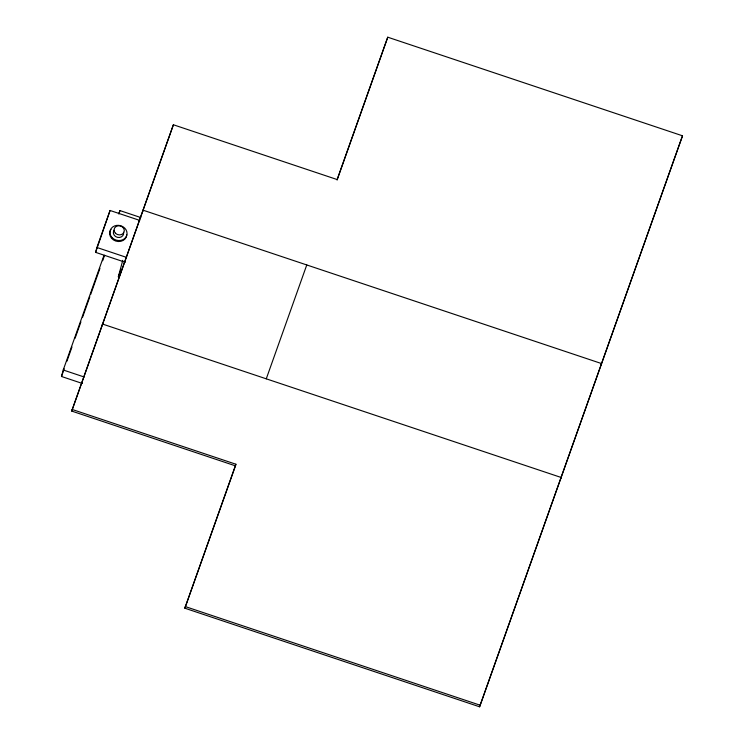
<?xml version="1.0" encoding="UTF-8"?>
<svg xmlns="http://www.w3.org/2000/svg" width="744" height="744" viewBox="0 0 744 744"><rect width="100%" height="100%" fill="white"/><g stroke="black" fill="none" stroke-linecap="round" stroke-linejoin="round"><path stroke-width="1.12" d="M82.389 383.476L61.492 376.483L63.231 369.991L104.002 255.341M125.299 262.288L95.604 252.356L96.906 247.482L110.066 210.478L139.76 220.41M110.066 210.478L95.604 252.356M119.059 213.816L119.923 210.571L140.821 217.555M184.847 608.201L235.467 465.856L71.712 411.079L173.389 124.769L337.134 179.546L387.754 37.2L682.508 135.799L479.601 706.8L184.847 608.201L235.904 464.228L72.149 409.451M102.086 325.667L102.523 324.049L561.023 477.425L560.585 479.052M122.76 260.326L118.315 276.926L120.928 269.588M142.578 211.798L143.015 210.171L601.515 363.556L601.087 365.174M173.389 124.769L71.712 411.079M235.467 465.856L235.904 464.228M387.754 37.2L337.088 180.076M479.601 706.8L682.508 135.799M118.761 213.844L119.923 210.571M61.492 376.483L64.207 368.838M66.932 361.203L71.973 347.002M75.079 338.269L80.91 321.892M82.463 317.521L89.838 296.772M90.619 294.587L99.938 268.379M102.653 260.735L104.597 255.276M266.268 378.826L306.77 264.948M96.906 247.482L126.601 257.415M63.231 369.991L84.128 376.985M185.284 606.574L480.038 705.173M126.787 234.713A8.64 7.552 15 0 1 115.692 241.028A8.64 7.552 15 0 1 110.968 229.422M123.504 232.221A5.18 4.529 15 0 1 117.617 237.383A5.18 4.529 15 0 1 114.13 230.24M112.205 237.727A8.64 7.552 15 0 0 126.675 235.671A8.64 7.552 15 0 0 116.585 225.404A8.64 7.552 15 0 0 112.205 237.727M115.413 233.216A5.18 4.529 15 0 0 124.09 231.979A5.18 4.529 15 0 0 118.045 225.823A5.18 4.529 15 0 0 115.413 233.216"/></g></svg>
